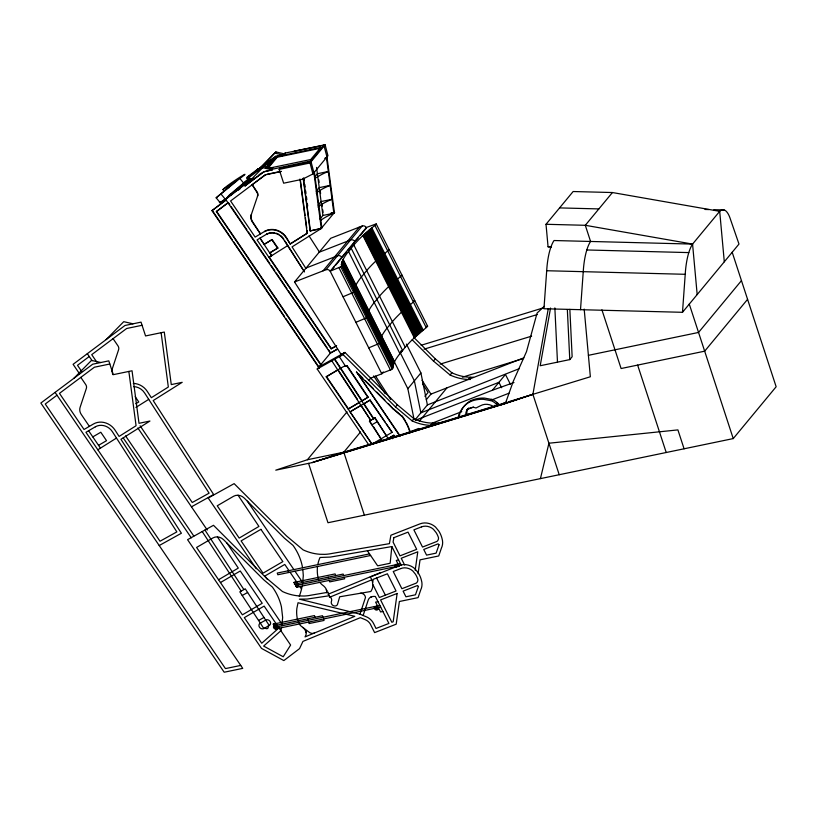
<?xml version="1.0" encoding="UTF-8"?>
<svg xmlns="http://www.w3.org/2000/svg" width="817" height="817" viewBox="0 0 817 817"><rect width="100%" height="100%" fill="white"/><g stroke="black" fill="none" stroke-linecap="round" stroke-linejoin="round"><path stroke-width="1.23" d="M724.301 261.797L719.695 211.327L692.571 244.089L554.028 240.525A38.154 11.581 -88.5 0 0 550.362 248.705L549.586 251.37A38.154 11.581 -88.5 0 0 546.696 270.733L543.948 308.744L682.491 312.308L738.987 244.058L730.541 219.569A38.154 11.581 -88.5 0 0 725.036 210.357L723.974 209.898A38.154 11.581 -88.5 0 0 719.695 211.327L612.423 192.536L573.136 191.525L546.011 224.287L548.064 246.785L551.342 246.867L548.064 246.785M580.509 309.684L583.246 271.673A38.154 11.581 -88.5 0 1 586.146 252.31L586.912 249.655A38.154 11.581 -88.5 0 1 590.579 241.464L585.299 225.298L612.423 192.536M682.491 312.308L685.228 274.298A38.154 11.581 -88.5 0 1 688.128 254.935L688.894 252.279A38.154 11.581 -88.5 0 1 692.571 244.089L585.299 225.298L546.011 224.287M317.813 564.639L318.16 562.954A37.102 32.976 39.6 0 1 320.029 557.48L330.364 557.082L391.854 546.563L390.148 563.25L377.658 565.844L367.384 550.74M281.906 625.791L282.651 617.417L281.436 606.888A52.125 46.324 39.6 0 0 272.378 587.045L263.799 579.856L223.623 539.741A8.895 7.904 39.6 0 0 212.941 537.923L196.591 547.451L242.394 614.823L262.216 603.273L240.269 570.991L220.447 582.541M415.199 570.256L417.783 551.792L401.229 558.256L404.599 564.966M418.079 573.708L420.03 559.849L438.729 555.958L441.394 548.166A14.788 13.143 39.6 0 0 442.038 538.577A24.224 21.538 39.6 0 0 438.821 531.091L435.471 526.996A14.89 13.235 39.6 0 0 420.091 523.83L390.904 535.227L389.413 543.652L331.835 553.477A45.64 40.564 39.6 0 1 324.737 554.355L319.886 554.273A45.64 40.564 39.6 0 1 303.127 549.882L286.532 535.962L234.132 483.644L208.212 498.013L256.293 568.734M317.527 566.518L317.486 566.814A37.102 32.976 39.6 0 0 317.874 576.771L318.844 580.744M341.383 264.463L343.518 258.723A192.873 39.145 -26.7 0 1 347.776 252.361L351.177 248.215L402.567 350.442L399.166 354.598A192.873 39.145 -26.7 0 0 394.928 360.94L392.763 366.69L341.383 264.463L392.926 367.813A6.587 1.338 -26.7 0 1 392.14 369.008L391.19 369.611M282.09 624.259L282.396 622.237M372.634 582.705L373.226 579.324L387.401 573.789L396.051 590.997L379.374 597.513L372.828 584.492M548.268 308.724L532.898 394.335L559.226 474.718M550.556 308.029L540.2 365.74L569.776 359.603L572.145 356.743L569.847 309.337M302.545 584.135L303.301 575.75L302.841 569.572M281.548 627.681L280.885 630.724L263.646 646.073L283.233 656.756L290.627 645.052L279.159 628.181M302.198 586.024L301.412 589.527A73.019 64.9 39.6 0 1 299.257 596.318M458.143 417.936L458.694 415.649A29.453 26.175 39.6 0 1 460.39 411.502L461.962 408.929A29.586 26.297 39.6 0 1 469.642 401.954L470.653 400.738A32.139 28.564 39.6 0 1 484.491 398.093L492.498 399.584A16.238 14.43 39.6 0 1 496.44 402.025L498.666 404.17L497.665 405.385L495.429 403.23A16.238 14.43 39.6 0 0 491.497 400.8L483.49 399.309A32.139 28.564 39.6 0 0 469.642 401.954M459.144 416.721L459.695 414.433L458.694 415.649M328.975 595.389A7.159 6.362 39.6 0 1 328.168 592.243L311.195 595.144A45.64 40.564 39.6 0 1 304.098 596.012L299.247 595.94A45.64 40.564 39.6 0 1 282.488 591.539L265.893 577.619L213.492 525.3L187.573 539.68L261.491 648.392L283.846 660.585L299.543 648.627L302.944 641.406L360.348 617.662L365.281 619.694A9.498 8.436 39.6 0 1 371.061 625.546L374.615 632.613L396.204 624.178L399.38 601.506L418.09 597.625L420.755 589.823A14.788 13.143 39.6 0 0 421.398 580.233A24.224 21.538 39.6 0 0 418.181 572.748L414.832 568.663A14.89 13.235 39.6 0 0 399.452 565.497L370.244 576.986A13.869 12.326 39.6 0 1 372.46 581.837L372.818 585.677A13.869 12.326 39.6 0 1 372.021 589.323L370.867 591.488L339.688 596.778L337.411 604.662A3.452 3.064 39.6 0 1 333.183 605.571A3.452 3.064 39.6 0 1 331.406 601.383A3.738 3.329 39.6 0 0 329.905 596.798A7.159 6.362 39.6 0 1 329.18 595.756L307.182 599.055L299.39 599.147L359.991 614.17L365.485 597.462A4.361 3.871 39.6 0 0 360.164 593.305M363.146 615.477L368.171 600.209A6.761 6.015 39.6 0 1 370.704 597.145L371.99 596.635A11.285 10.029 39.6 0 1 375.371 596.492L388.912 623.432L376.014 628.467L373.747 623.851A12.929 11.499 39.6 0 0 367.119 617.141L359.991 614.17M251.227 214.902L251.462 214.616A8.609 7.659 39.6 0 0 252.637 221.775L260.49 233.979L252.392 222.071A8.609 7.659 39.6 0 1 251.227 214.902L257.702 195.753A4.647 4.126 39.6 0 0 257.069 191.893L252.177 184.693L265.75 174.532L230.588 200.972L255.149 237.093L264.841 231.293A16.013 14.236 39.6 0 1 286.44 237.522L290.209 244.028L286.205 237.808A16.013 14.236 39.6 0 0 264.596 231.589L264.841 231.293M506.04 402.556L343.794 452.189L307.386 459.746L275.768 470.163L312.176 462.606L505.366 403.516L513.321 381.202L526.505 351.627L537.086 313.064L544.234 306.334M461.401 410.287L462.963 407.714A29.586 26.297 39.6 0 1 470.653 400.738M374.727 606.52L374.472 606.857A2.216 1.971 39.6 0 0 375.932 609.962L376.484 610.064A2.216 1.971 39.6 0 0 377.311 606.265L376.882 606.071M229.465 196.039L220.519 203.076L216.158 197.806L237.001 180.261L222.97 189.575L224.42 191.331M222.97 189.575C226.891 184.887 256.671 166.117 239.871 178.484L216.158 197.806M319.396 368.375L211.971 210.643L226.432 199.705L225.89 199.062M220.519 203.076L225.104 198.899M337.595 349.125L330.334 353.148L225.655 199.348L228.934 195.386L248.388 179.056L247.806 179.26M247.786 178.994L249.736 177.963L228.627 196.315L251.759 179.005M321.183 365.526L216.362 211.623L227.371 203.27M226.432 199.705L211.971 210.643M248.368 176.237L248.899 176.88L247.898 178.096L247.357 177.442L248.603 175.951L258.019 168.894L258.55 169.548L257.314 171.049L256.773 170.396L258.019 168.894M225.655 199.348L252.085 178.984M244.477 185.245L245.018 185.898L251.217 180.69M271.305 168.22L263.84 166.494L262.839 167.71L272.112 169.844L263.84 171.805L245.018 185.898M271.183 160.663L257.314 171.049L275.891 151.931L285.174 154.076L285.164 153.045L323.869 145.242L326.963 156.966L334.429 212.686L333.857 213.186A28.666 7.608 -18.1 0 0 320.989 220.181M266.138 167.168L273.869 157.834L246.714 178.157M252.177 184.693L256.834 192.179A4.647 4.126 39.6 0 1 257.467 196.039L257.702 195.753M266.128 167.74L275.595 156.302L256.773 170.396M266.424 167.648L275.891 156.21L283.928 154.546L285.164 153.045M263.84 171.805L272.112 169.844L271.867 169.099M267.68 167.689L276.953 156.496L320.805 147.387L321.04 148.132L277.198 157.232L268.691 167.505M271.877 170.13L271.632 169.385L272.878 167.894L269.15 168.659M271.632 169.385L310.807 161.02L323.869 145.242M279.138 169.395L280.149 168.179L311.052 161.766L313.902 172.734L321.295 228.362L310.133 230.915L303.148 178.382L302.382 179.301L283.652 183.192L279.138 169.395L310.052 162.971L325.115 144.772L327.964 155.751L312.901 173.95L302.382 179.301M320.805 147.387L310.756 159.519L269.344 168.118M311.767 159.335L313.32 157.467M274.287 232.794A12.572 11.172 39.6 0 0 266.75 234.111L266.516 234.397A12.572 11.172 39.6 0 1 283.479 239.279L304.496 271.938M315.117 176.472L317.384 173.745L328.311 171.478A25.776 6.842 -18.1 0 0 316.312 177.697M272.143 239.555L263.911 244.497L272.143 239.555L277.872 248L269.651 252.933L277.872 248M316.22 191.29L319.233 187.644L330.16 185.377A25.776 6.842 -18.1 0 0 316.199 193.149M283.479 239.279L283.724 238.993A12.572 11.172 39.6 0 0 280.313 235.357M287.594 245.672L268.956 257.396L271.806 255.466L269.886 252.647M318.068 205.19L321.081 201.554L332.008 199.287A25.776 6.842 -18.1 0 0 318.048 207.048M290.209 244.028L307.192 233.345L307.09 230.537M319.917 219.099L322.929 215.463L333.857 213.186L326.463 157.569L326.963 156.966M305.844 268.313L292.047 246.887L321.061 228.648L334.592 212.297L331.212 213.002M303.117 269.794L285.092 241.127M359.143 402.597L348.165 409.072L368.161 397.144L347.296 365.955L345.54 366.292L339.382 356.712L341.2 354.517L294.528 281.988L330.691 238.298L362.135 226.023A3.442 3.054 39.6 0 1 366.343 227.504L376.208 223.899L427.608 326.167A6.587 1.338 -26.7 0 1 426.219 327.597L413.29 338.738A192.873 39.145 -26.7 0 0 406.08 346.245L399.932 353.638L348.522 251.422L354.701 244.007A192.873 39.145 -26.7 0 1 361.9 236.501L374.84 225.359A6.587 1.338 -26.7 0 0 376.218 223.94L376.218 223.94M323.052 270.846L359.214 227.167M294.528 281.988L325.973 269.712L362.135 226.023M368.855 380.344L370.673 378.148L381.784 373.808L330.18 271.193L366.343 227.504M332.713 268.783L334.245 266.924M335.787 265.065L346.561 252.055M348.869 249.267L354.241 242.772M358.091 238.125L354.792 241.464A3.442 3.054 39.6 0 0 350.575 239.973L319.13 252.249M360.399 235.337L366.557 227.892M266.75 234.111L257.059 239.902L331.13 348.839L336.624 345.632M368.865 445.01L317.2 369.018L330.568 352.862L336.767 349.431M317.2 369.018L339.617 356.426M339.382 356.712L343.12 354.639L344.937 352.444L397.338 404.762L413.933 418.682A45.64 40.564 39.6 0 0 430.692 423.073L435.543 423.155A45.64 40.564 39.6 0 0 442.64 422.277M386.421 424.003L392.089 432.326L372.021 444.162L326.218 376.79L338.064 369.744L357.315 399.166M399.85 436.145L356.58 371.878M307.386 459.746L347.062 411.819M381.784 373.808L383.326 371.949M361.808 401.035L368.161 397.144M361.043 405.498L370.806 420.418L331.845 360.889M363.718 403.935L370.132 400.044L385.001 421.919M372.021 444.162L350.074 411.88L370.132 400.044M312.176 462.606L343.794 452.189L360.481 432.03M382.295 440.792L369.447 421.174L371.041 420.132M386.4 435.788L375.105 417.875L373.512 418.917L334.562 359.388M369.447 421.174L375.105 417.875M377.505 421.531L371.847 424.83L369.692 420.888M414.096 419.478L407.846 388.718L420.908 372.94L406.396 344.08M410.154 432.755A52.125 46.324 39.6 0 0 402.005 416.384L393.426 409.194L388.361 403.618M432.428 425.371L428.874 425.279A45.64 40.564 39.6 0 1 412.115 420.878L395.52 406.958L397.338 404.762M470.408 379.486L466.854 379.394A45.64 40.564 39.6 0 1 450.096 375.003L433.5 361.083L435.318 358.877L413.984 337.584M381.059 438.903L373.4 426.545M402.005 416.384L393.661 408.898M392.089 432.326L369.897 400.33M391.047 437.013L392.558 438.709M424.922 396.306L428.098 392.466L422.685 384.041M386.124 439.873L393.998 435.144L388.269 438.627L374.87 418.161M426.321 399.687L430.947 394.111L523.85 357.836M412.115 420.878L413.933 418.682M450.096 375.003L451.913 372.807A45.64 40.564 39.6 0 0 468.672 377.199L473.523 377.28M415.067 419.836L427.403 404.936L519.244 368.671M419.274 421.306L446.96 387.85M430.477 425.34L432.295 423.145L461.758 411.645M468.458 379.466L470.275 377.27M415.485 420.265L492.406 390.24L505.457 374.462L510.502 384.49M490.782 400.514L491.783 399.299M496.246 403.955L497.247 402.74L498.666 404.17M540.425 478.619L548.932 443.222L677.906 429.895L684.084 448.799M741.458 280.609L698.545 332.448L588.403 355.324M747.575 299.339L704.673 351.177L621.104 368.528L601.915 309.837M308.571 463.382L327.974 522.737L733.237 438.586L776.15 386.747L732.195 252.269M257.774 169.19L258.315 169.834L275.891 151.931M244.722 184.959L245.253 185.612L263.84 166.494M106.159 339.576L123.735 321.673L133.018 323.808M73.898 378.291L91.484 360.389L100.757 362.523M249.389 178.923L250.278 178.617L230.404 195.477L229.863 194.824M341.537 265.586A6.587 1.338 -26.7 0 1 340.76 266.771L330.18 271.193A3.442 3.054 39.6 0 0 325.973 269.712M247.255 178.004L249.134 176.595M258.55 169.548L261.522 167.322M263.503 165.841L268.456 162.134M258.315 169.834L265.249 164.646M247.255 178.811L273.399 159.233M238.217 190.187L240.229 188.686M251.289 180.404L254.301 178.147M259.142 174.756L261.123 173.265M245.253 185.612L264.085 171.519M216.362 211.623L228.351 202.534L229.781 204.638M89.257 356.498L77.503 365.301L81.812 371.623M56.996 395.214L45.252 404.017L225.451 668.602L240.729 665.426M332.448 213.645L334.592 212.297M290.443 243.742L307.427 233.059M135.908 407.417L148.735 399.35M97.836 449.789L116.474 438.065M218.537 579.733L238.298 568.091L217.424 536.902M135.785 403.71L138.778 401.964L135.193 396.684M92.801 436.891L100.787 432.234L106.527 440.68L98.54 445.326M326.218 376.79L342.803 366.976A8.895 7.904 39.6 0 1 345.397 366.047L347.296 365.955M351.412 410.961L360.185 405.845M331.13 348.839L336.39 345.918M319.018 366.823L344.937 352.444L341.179 354.486M191.464 506.826L213.645 494.53L153.188 400.565L182.191 382.325L171.274 384.593L164.288 332.059L145.559 335.94L141.045 322.143L124.981 325.483L73.101 364.321L79.545 373.788M159.213 545.542L181.394 533.246L120.936 439.28L149.94 421.041L139.013 423.308L132.037 370.775L113.308 374.656L108.794 360.859L92.73 364.198L40.85 403.036L224.185 672.228L242.731 668.377L55.076 392.385M242.22 595.491L247.633 592.478M258.56 620.46L263.983 617.458M263.83 628.508L269.253 625.505A3.268 2.9 39.6 0 0 270.059 621.38A3.268 2.9 39.6 0 0 265.719 620.103L260.296 623.116A3.268 2.9 39.6 0 0 259.489 627.242A3.268 2.9 39.6 0 0 263.83 628.508L239.82 591.835L245.243 588.822L269.253 625.505M313.902 172.734L314.402 172.132L321.867 227.851L321.295 228.362M391.21 369.601L390.403 369.978L338.994 267.751M328.046 594.265L380.63 572.513M329.435 597.329L371.612 579.876M348.256 249.348L351.177 248.215M306.079 268.027L337.523 255.752A3.442 3.054 39.6 0 1 341.731 257.243L341.955 257.621M343.028 296.755L353.608 292.333A6.587 1.338 -26.7 0 0 354.384 291.148L354.609 288.258L356.355 284.275A192.873 39.145 -26.7 0 1 360.624 277.923L367.538 269.569A192.873 39.145 -26.7 0 1 374.748 262.063L387.687 250.921A6.587 1.338 -26.7 0 0 389.066 249.502L388.432 249.481M355.865 322.307L366.445 317.895A6.587 1.338 -26.7 0 0 367.231 316.7L367.456 313.81L369.202 309.837A192.873 39.145 -26.7 0 1 373.471 303.475L380.385 295.131A192.873 39.145 -26.7 0 1 387.595 287.625L400.524 276.473A6.587 1.338 -26.7 0 0 401.913 275.053L401.515 274.972M368.712 347.868L379.292 343.446A6.587 1.338 -26.7 0 0 380.079 342.262L380.303 339.372L382.05 335.399A192.873 39.145 -26.7 0 1 386.318 329.037L393.232 320.683A192.873 39.145 -26.7 0 1 400.442 313.177L413.371 302.035A6.587 1.338 -26.7 0 0 414.76 300.615L413.841 300.687M400.636 351.198L402.587 350.432M381.559 373.42L390.72 369.835M408.51 432.428L418.723 428.445M466.476 409.807L473.543 407.04M491.221 400.146L508.899 393.243M501.709 404.027L506.407 402.189M370.826 597.094L371.99 596.635M492.406 390.24L513.964 382.509M505.366 403.516L532.898 394.335L501.25 404.762M426.831 326.187L427.608 326.167M421.163 345.254L543.152 307.927M424.033 349.186L537.484 314.474M440.138 364.127L531.622 336.144M462.34 377.209L523.329 358.551M508.48 401.811L590.354 376.76L584.186 309.092M329.69 456.836L518.775 398.992M315.587 461.482L504.671 403.639M294.212 151.186L325.115 144.772M278.434 156.476L283.019 155.526M266.985 174.276L281.181 171.325M265.515 174.818L280.936 171.611M330.977 213.288L334.357 212.583M310.133 230.915L321.061 228.648M142.076 325.289L126.655 328.495L91.729 354.649L96.641 361.87M109.825 364.004L94.404 367.211L59.467 393.365L84.028 429.487L93.485 423.982A16.013 14.236 39.6 0 1 115.095 430.202L119.098 436.421L136.071 425.739L128.851 371.429M369.539 553.895L277.259 573.054L277.821 574.76L370.622 555.489M398.594 559.972L396.265 560.452L398.185 564.271M399.013 565.926L296.714 587.168L293.875 582.48L335.103 573.912L335.664 575.628M400.514 563.791L296.152 585.462A1.093 0.97 39.6 0 0 296.5 586.933L297.756 586.872A1.093 0.97 39.6 0 0 297.633 585.36A1.093 0.97 39.6 0 0 296.111 585.432L296.714 587.168M377.954 601.629L375.626 602.119L377.546 605.928M380.702 607.102L276.064 628.824L273.235 624.137L314.463 615.579L315.025 617.284M379.874 605.448L275.513 627.119L276.064 628.824M382.897 611.463L380.569 611.943L378.373 607.582M293.875 582.48L296.745 582.031M273.235 624.137L276.105 623.698M704.989 209.458L708.809 209.56M713.905 209.693L724.107 209.949M559.574 207.906L598.861 208.917M586.82 249.971L688.802 252.596M546.696 270.733L685.228 274.298M274.89 153.147L282.355 154.862M297.429 585.197L294.437 584.186L343.14 574.065L343.64 575.597M276.789 626.853L273.797 625.842L322.501 615.732L323.001 617.254M276.677 626.813A1.093 0.97 39.6 0 1 277.372 628.089L275.86 628.59A1.093 0.97 39.6 0 1 275.39 627.242A1.093 0.97 39.6 0 1 276.677 626.813L276.84 626.905M321.796 227.749L321.837 227.78A28.666 7.608 -18.1 0 1 320.846 227.565M435.318 358.877L451.913 372.807M412.166 339.78L433.5 361.083M343.12 354.639L395.52 406.958M358.346 373.645L362.758 378.057M365.413 380.702L373.359 388.626M376.882 392.16L384.827 400.085M356.345 372.164L393.426 409.194M245.723 183.743L246.264 184.397M239.871 178.484L243.691 183.1M243.2 183.723L243.742 184.376M227.882 185.898L229.342 187.655M230.18 194.344L230.864 195.089M221.07 194.119L225.431 199.389M268.007 626.2L268.027 626.231A1.859 1.654 39.6 0 1 265.362 628.161L265.086 627.813M319.866 582.358L320.397 583.032A12.459 11.07 39.6 0 0 322.94 585.401A9.6 8.538 39.6 0 1 326.126 589.016L326.8 591.498A5.974 5.311 39.6 0 1 326.718 592.744M271.898 239.841L277.637 248.286M358.009 373.982L400.085 435.859M264.157 244.212L259.969 238.064L271.561 255.752M393.763 435.43L395.152 437.483M269.191 257.11L331.365 348.553M231.211 206.742L246.938 229.873M248.368 231.967L269.814 263.513M271.244 265.607L274.818 270.866M276.248 272.97L286.961 288.738M288.391 290.842L326.994 347.613M328.424 349.707L330.568 352.862M216.597 211.337L321.418 365.24M326.453 376.504L348.399 408.786M212.206 210.357L232.253 239.8M233.693 241.903L284.541 316.567M285.97 318.671L318.916 367.037M247.357 501.168L293.885 569.602M294.978 571.195L302.811 582.725M288.983 570.623L284.776 564.435L264.953 575.975L267.098 579.141M290.066 572.217L298.705 584.931M299.798 586.524L301.524 589.067M113.073 338.657L117.975 345.867A4.647 4.126 39.6 0 1 118.598 349.717L112.358 368.59A8.609 7.659 39.6 0 0 112.103 372.205M226.718 542.825L282.161 624.382M140.095 425.79L192.261 502.516L209.101 493.172L144.619 392.957A12.572 11.172 39.6 0 0 133.59 386.604M87.327 353.669L92.117 360.705M137.859 427.985L207.252 530.049M125.604 435.931L193.813 536.064M123.234 437.932L191.27 537.821M80.822 377.372L85.724 384.572A4.647 4.126 39.6 0 1 86.347 388.432L80.107 407.305A8.609 7.659 39.6 0 0 81.281 414.464L89.38 426.372M88.614 430.743L100.45 448.145M347.051 366.241L367.926 397.43M238.074 495.235L258.938 526.434L239.177 538.076L217.23 505.794L233.58 496.266A8.895 7.904 39.6 0 1 244.263 498.084L284.439 538.189L293.017 545.388A52.125 46.324 39.6 0 1 302.076 565.231L302.566 567.805M334.796 359.102L362.043 400.749M363.953 403.649L373.757 418.631M204.934 530.049L243.885 589.578M202.218 531.55L241.178 591.079M422.062 380.313L430.947 394.111M309.03 235.899L319.376 251.963M375.595 376.075L390.628 399.421M373.686 375.871L385.195 393.774M376.596 578.007L385.379 595.164M302.658 627.323A9.6 8.538 39.6 0 1 305.476 630.683L305.711 631.184M501.638 387.738L498.932 382.346L420.867 412.82L414.372 380.834L400.422 353.077M374.84 225.359L426.219 327.597M371.776 227.739L423.165 329.976M370.857 228.505L422.246 330.732M369.958 229.26L421.337 331.488M369.07 230.006L420.459 332.243M368.201 230.751L419.591 332.989M367.354 231.497L418.743 333.724M366.516 232.232L417.906 334.459M365.71 232.957L417.089 335.184M364.913 233.682L416.292 335.91M364.127 234.397L415.516 336.624M363.371 235.102L414.76 337.339M362.911 235.541L414.29 337.778M353.832 244.998L405.222 347.235M343.12 259.449L394.509 361.676M394.458 362.074L407.846 388.718M342.956 259.765L394.335 362.002A132.895 26.971 -26.7 0 0 392.793 366.68L392.926 367.813M342.701 260.276L394.09 362.513M342.476 260.786L393.855 363.014M342.262 261.277L393.651 363.504M342.078 261.757L393.457 363.994M341.904 262.237L393.294 364.464M341.761 262.696L393.14 364.933M341.629 263.156L393.018 365.383M341.526 263.595L392.916 365.832M341.445 264.034L392.824 366.271M340.76 266.771L392.14 369.008M391.854 546.563L401.341 565.435M305.476 630.683L306.161 633.165A5.974 5.311 39.6 0 1 305.691 635.565L305.068 636.892L354.782 616.324L298.031 602.742L296.847 608.471A37.102 32.976 39.6 0 0 297.235 618.428L299.747 624.688A12.459 11.07 39.6 0 0 302.3 627.058L309.255 632.276A5.178 4.606 39.6 0 0 314.331 633.063M689.282 304.098L733.237 438.586M637.638 365.097L666.212 452.506M310.807 161.02L311.052 161.766M284.929 153.33L285.174 154.076M276.953 156.496L277.198 157.232M279.904 167.434L280.149 168.179M279.669 167.72L279.914 168.465M343.794 452.189L364.382 515.18M344.202 577.302L344.682 578.793L329.731 581.898L329.241 580.407M328.189 577.18L328.689 578.702M323.552 618.959L324.043 620.45L309.092 623.555L308.601 622.064M307.539 618.837L308.04 620.358M288.125 570.797L288.677 572.503M310.052 162.971L312.901 173.95M326.729 590.793L326.381 589.588L326.759 590.987M306.079 632.45L305.742 631.245L306.109 632.654M420.908 372.94L427.403 404.936M318.773 179.832L319.11 182.334M320.274 191.086L320.601 193.588M321.929 203.596L322.266 206.098M322.766 209.846L323.093 212.349M316.547 167.424L322.929 215.463M303.985 178.188L304.322 180.72M304.823 184.509L305.16 187.042M305.66 190.831L305.997 193.363M306.508 197.152L306.845 199.685M307.345 203.474L307.682 206.007M303.383 178.096L310.368 230.629M300.544 181.282L305.078 215.382M305.415 217.904L306.753 228.004M299.972 179.035L307.192 233.345M161.112 332.713L168.333 387.023L151.349 397.705L147.346 391.486A16.013 14.236 39.6 0 0 133.294 383.398M692.571 244.089L697.177 294.569M567.345 309.653L569.776 359.603M554.855 307.897L557.48 362.156M112.879 374.615A8.609 7.659 39.6 0 1 112.399 373.43M395.234 567.264A2.216 1.971 39.6 0 1 395.111 565.201L395.837 564.486A2.216 1.971 39.6 0 1 397.43 564.373L397.961 564.608A2.216 1.971 39.6 0 1 399.115 566.457M396.776 567.386A1.174 1.042 39.6 0 1 395.939 566.559L396 565.732A1.174 1.042 39.6 0 1 398.104 566.681M247.142 177.064A28.105 24.98 39.6 0 1 248.899 176.88M221.519 201.278A6.873 0.664 -39.6 0 1 220.539 201.922M219.834 202.299A6.873 0.664 -39.6 0 1 219.814 201.656M225.86 198.725A6.873 0.664 -39.6 0 1 220.222 202.146M402.24 416.098A52.125 46.324 39.6 0 1 405.589 421.296M406.182 422.369A52.125 46.324 39.6 0 1 407.305 424.554M407.826 425.657A52.125 46.324 39.6 0 1 408.786 427.904M409.225 429.027A52.125 46.324 39.6 0 1 410.389 432.469M465.925 415.71A8.967 7.966 39.6 0 1 468.304 408.612L472.083 407.479A5.882 5.229 39.6 0 1 475.902 408.02L480.702 405.64A12.704 11.295 39.6 0 1 491.538 405.467A9.681 8.609 39.6 0 1 494.224 407.234M466.936 414.505A8.967 7.966 39.6 0 1 468.621 408.071M494.387 405.344A9.681 8.609 39.6 0 1 495.225 406.018M324.737 158.314A28.666 7.608 -18.1 0 1 326.463 157.569M275.88 233.141A12.572 11.172 39.6 0 1 278.924 234.438M460.185 413.004A29.453 26.175 39.6 0 1 460.757 411.615M375.269 607.644L375.299 608.216A1.174 1.042 39.6 0 0 376.974 608.982A1.174 1.042 39.6 0 0 377.107 607.266A1.174 1.042 39.6 0 0 375.36 607.399L375.269 607.644M397.144 593.448L393.171 621.768L391.833 622.288L380.579 599.913L397.144 593.448M393.876 537.668L393.089 542.079L400.013 555.856L416.69 549.341L408.04 532.133L393.876 537.668M277.555 627.456L276.881 628.753A2.134 1.9 39.6 0 1 273.511 627.303A2.134 1.9 39.6 0 1 276.146 625.301L277.555 627.456M418.396 586.453L415.465 594.807L405.937 596.788L403.098 591.13L417.477 585.513L418.396 586.453M439.035 544.796L436.115 553.14L426.576 555.121L423.737 549.463L438.116 543.856L439.035 544.796M278.965 627.905L261.726 643.255L244.314 617.642L264.136 606.091L278.965 627.905M95.395 426.791L85.948 432.295L160.009 541.232L176.85 531.887L112.368 431.672A12.572 11.172 39.6 0 0 95.395 426.791M260.909 529.334L241.086 540.885L263.043 573.166L282.866 561.616L260.909 529.334M421.48 526.883L413.882 529.855L422.532 547.063L436.901 541.446A4.922 4.371 39.6 0 0 438.474 537.647A20.793 18.474 39.6 0 0 436.084 532.551L433.429 529.283A11.448 10.172 39.6 0 0 423.257 526.362L421.48 526.883M400.841 568.55L393.243 571.512L401.893 588.72L416.262 583.113A4.922 4.371 39.6 0 0 417.824 579.304A20.793 18.474 39.6 0 0 415.445 574.208L412.779 570.94A11.448 10.172 39.6 0 0 402.618 568.029L400.841 568.55"/></g></svg>
